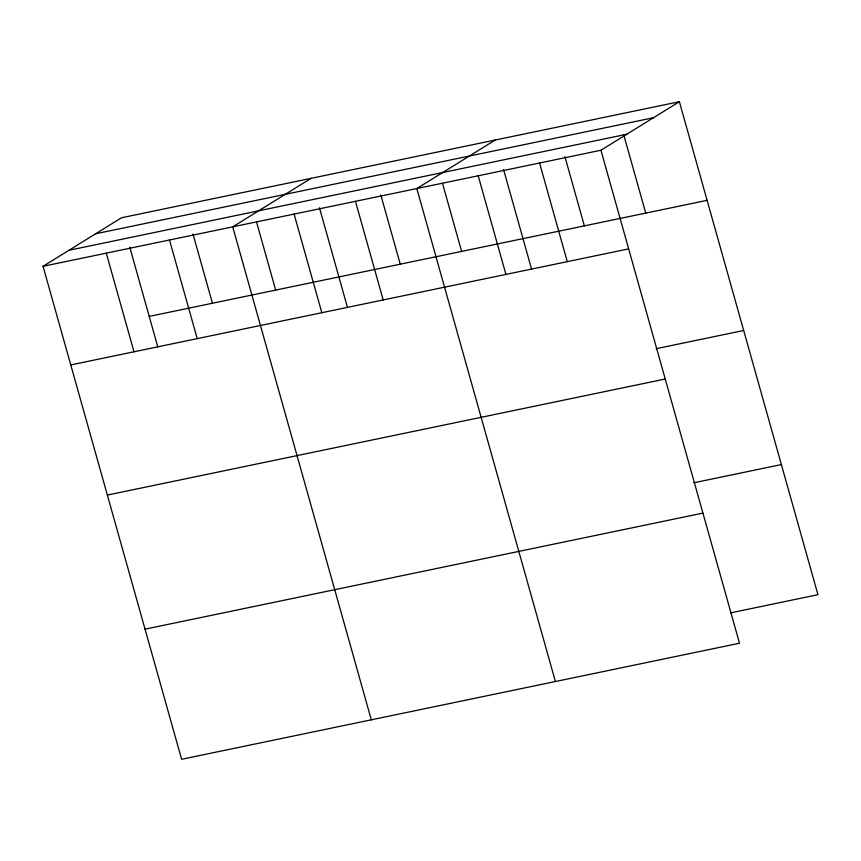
<?xml version="1.0" encoding="UTF-8"?>
<svg xmlns="http://www.w3.org/2000/svg" width="861" height="861" viewBox="0 0 861 861"><rect width="100%" height="100%" fill="white"/><g stroke="black" fill="none" stroke-linecap="round" stroke-linejoin="round"><path stroke-width="1.29" d="M679.383 101.716L600.935 150.244L739.502 643.232L181.617 759.284L43.05 266.307L121.498 217.768L679.383 101.716L817.95 594.693L730.472 612.892M311.176 178.313L232.728 226.841L371.306 719.828M495.279 140.009L416.832 188.548L555.399 681.535M95.603 233.783L653.488 117.731M68.934 250.282L626.819 134.23M43.05 266.307L600.935 150.244M149.222 316.396L707.107 200.344M70.774 364.935L628.659 248.883M656.2 348.683L743.678 330.484M107.356 495.075L665.241 379.023M693.891 482.763L781.368 464.563M145.046 629.154L702.92 513.102M623.773 134.973L645.739 213.108M564.924 156.702L584.371 225.873M539.567 163.02L567.291 261.647M503.556 169.477L531.614 269.267M478.199 175.784L505.924 274.411M442.554 183.522L461.636 251.412M380.82 195.006L400.268 264.176M355.464 201.313L383.188 299.951M319.453 207.77L347.51 307.56M294.096 214.077L321.82 312.715M256.589 222.203L275.671 290.092M193.004 234.074L212.452 303.244M169.499 239.993L197.223 338.631M129.774 247.225L157.832 347.015M106.28 253.156L134.004 351.783"/></g></svg>
